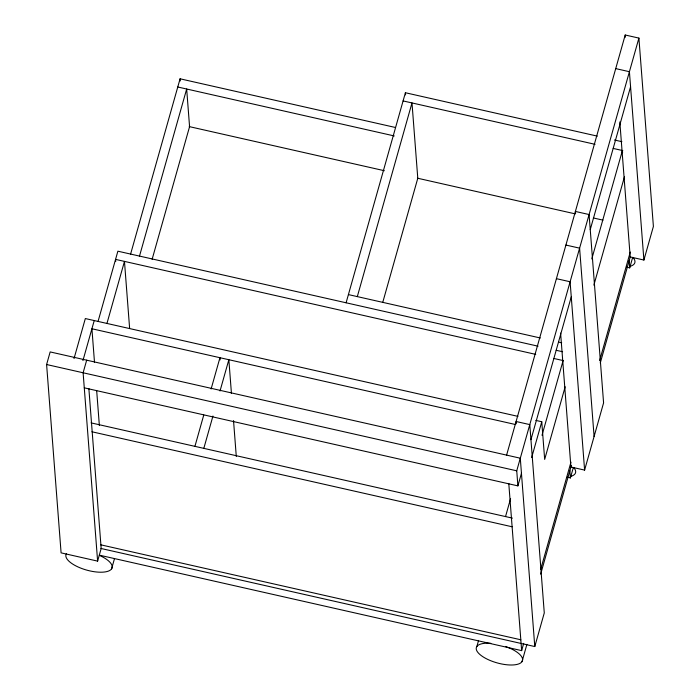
<?xml version="1.0" encoding="UTF-8"?>
<svg xmlns="http://www.w3.org/2000/svg" width="700" height="700" viewBox="0 0 700 700"><rect width="100%" height="100%" fill="white"/><g stroke="black" fill="none" stroke-linecap="round" stroke-linejoin="round"><path stroke-width="1.05" d="M88.856 388.483L101.168 548.511L97.615 561.12L61.092 552.86L46.602 364.525L50.164 351.925L520.293 458.211L534.782 646.546L100.914 548.459M74.034 358.558L85.33 318.553L517.965 416.369M82.941 360.57L94.229 320.565M86.678 360.176L83.116 372.785L97.615 561.12M98.035 321.493L117.88 251.195L538.055 346.185M106.934 323.496L124.469 261.398L129.605 328.125M130.524 254.354L180.084 78.803L395.509 127.505M139.423 256.366L186.673 89.014L189.569 126.674L152.127 259.297M111.615 568.846L114.476 558.688M194.924 446.346L203.752 415.065M211.111 388.99L219.949 357.709L220.115 359.879M203.822 448.359L212.949 416.036M220.019 391.002L228.848 359.721L231.438 393.4M346.098 302.794L405.405 92.733L597.363 136.133M357.315 296.608L411.994 102.935L417.786 178.273L382.725 302.479M506.599 455.114L625.214 35L638.907 38.097L653.398 226.432L643.904 260.041L630.21 256.944L619.824 121.949M84.28 387.844L517.895 485.879L516.74 470.811L638.907 38.097M505.531 516.574L510.58 498.68M517.895 485.879L521.456 473.279M530.941 439.67L571.27 296.826M590.249 229.609L630.577 86.774M476.849 646.555L478.573 640.456M531.668 457.537L541.765 421.75L535.832 420.402M542.01 435.295L563.106 360.57M591.798 258.921L622.414 150.509L622.58 152.661M565.171 386.785L544.67 459.419L541.765 421.75M593.871 285.145L624.479 176.732M540.654 569.485L570.964 462.123M599.664 360.483L630.271 252.061M540.663 574.131L571.314 465.552M600.267 363.02L630.332 256.533M99.33 555.153L521.649 650.624L523.696 643.361M567.21 477.19L570.404 477.916L573.335 467.539M626.509 267.137L629.711 267.864L632.642 257.486M522.025 661.631L526.899 644.359M534.782 646.546L544.276 612.938L529.786 424.602L516.093 421.505L516.259 423.684M560.604 333.095L570.911 467.005L584.605 470.094L603.584 402.876L589.085 214.541L575.391 211.444L575.566 213.623M615.72 68.609L629.414 71.706L643.904 260.041M614.425 139.991L621.889 141.68M403.095 100.922L595.053 144.322M613.183 148.426L622.781 150.596M177.774 87.001L394.257 135.94M189.201 126.595L384.361 170.713M417.419 178.185L575.251 213.876M593.381 217.971L602.98 220.141M565.906 245.061L579.6 248.15L594.09 436.485M556.421 278.67L570.106 281.759L584.605 470.094M348.416 294.595L540.374 337.995M558.504 342.099L561.697 342.816M556.185 350.289L562.59 351.733M535.745 354.384L115.57 259.385L115.736 261.537M553.875 358.479L563.474 360.649M515.646 424.559L91.919 328.764L94.509 362.442M46.602 364.525L516.74 470.811M91.053 422.87L512.452 518.14M91.936 431.777L512.111 526.776M100.634 544.784L520.809 639.774M625.214 35L625.38 37.179M629.16 260.68L629.711 267.864M569.852 470.741L570.404 477.916M508.778 483.42L521.649 650.624M405.405 92.733L405.571 94.885M233.529 420.569L236.285 456.418M180.084 78.803L180.25 80.955M96.679 390.696L99.356 425.46M505.698 646.546A23.966 9.091 15.8 0 1 518.858 663.871A23.966 9.091 15.8 0 1 481.486 655.76A23.966 9.091 15.8 0 1 490.823 643.309M99.978 555.642A23.966 9.091 15.8 0 1 110.346 570.097A23.966 9.091 15.8 0 1 81.786 568.505A23.966 9.091 15.8 0 1 66.439 553.77M573.615 467.416A23.966 9.091 15.8 0 1 570.386 476.49M632.923 257.364A23.966 9.091 15.8 0 1 629.694 266.429"/></g></svg>
